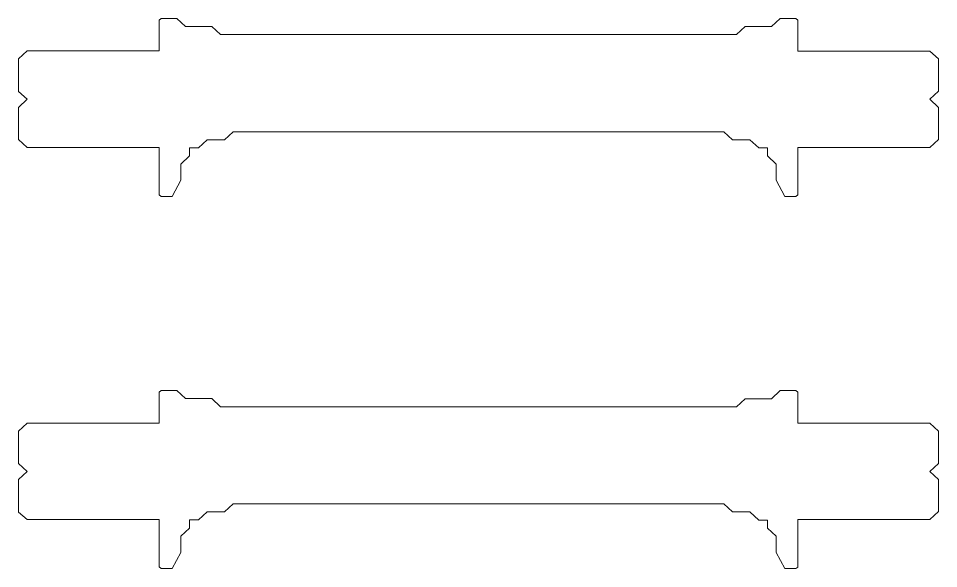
# Model space of a CAD drawing. Header units: millimetres. Extents: x -847 to 848, y -600 to 600.
# Drawn here: x 44.7 to 181.5, y -403.6 to -321.7 of the extents above; entities that cross this region are included whole.
import ezdxf

# ---------------------------------------------------------------- set-up
doc = ezdxf.new("R2010")
doc.units = ezdxf.units.MM
doc.header["$MEASUREMENT"] = 0

msp = doc.modelspace()

# ---------------------------------------------------------------- linework, layer by layer
at = {"color": 9, "lineweight": 5}
for points, knots in [([(65.6138, -347.9501), (65.6138, -347.9501), (65.6112, -340.9004), (65.6112, -340.9004), (65.6112, -340.9004), (59.059, -340.9004), (52.5052, -340.9004), (45.953, -340.9004), (45.953, -340.9004), (45.953, -340.9004), (44.6513, -339.6967), (44.6513, -339.6967), (44.6513, -339.6967), (44.6513, -339.6967), (44.6513, -334.9311), (44.6513, -334.9311), (44.6513, -334.9311), (44.6513, -334.9311), (45.953, -333.7274), (45.953, -333.7274), (45.953, -333.7274), (45.953, -333.7274), (44.6513, -332.5617), (44.6513, -332.5617), (44.6513, -332.5617), (44.6513, -329.3812), (44.6513, -330.8763), (44.6513, -327.708), (44.6513, -327.708), (44.6513, -327.708), (45.953, -326.5043), (45.953, -326.5043), (45.953, -326.5043), (45.953, -326.5043), (65.6138, -326.5138), (65.6138, -326.5138), (65.6138, -326.5138), (65.6138, -326.5138), (65.6138, -321.9257), (65.6138, -321.9257), (65.6138, -321.9257), (65.6138, -321.9257), (65.8731, -321.6844), (65.8731, -321.6844), (65.8731, -321.6844), (65.8731, -321.6844), (68.2156, -321.6844), (68.2156, -321.6844), (68.2156, -321.6844), (68.2156, -321.6844), (69.5173, -322.8896), (69.5173, -322.8896), (69.5173, -322.8896), (69.5173, -322.8896), (73.4224, -322.8896), (73.4224, -322.8896), (73.4224, -322.8896), (73.4224, -322.8896), (74.7225, -324.0933), (74.7225, -324.0933), (74.7225, -324.0933), (74.7225, -324.0933), (151.4597, -324.0933), (151.4597, -324.0933), (151.4597, -324.0933), (151.4597, -324.0933), (152.7619, -322.8896), (152.7619, -322.8896), (152.7619, -322.8896), (152.7619, -322.8896), (156.667, -322.8896), (156.667, -322.8896), (156.667, -322.8896), (156.667, -322.8896), (157.9671, -321.6844), (157.9671, -321.6844), (157.9671, -321.6844), (157.9671, -321.6844), (160.3107, -321.6844), (160.3107, -321.6844), (160.3107, -321.6844), (160.3107, -321.6844), (160.5705, -321.9257), (160.5705, -321.9257), (160.5705, -321.9257), (160.5705, -321.9257), (160.5705, -326.5554), (160.5705, -326.5554), (160.5705, -326.5554), (160.5705, -326.5554), (180.2287, -326.5554), (180.2287, -326.5554), (180.2287, -326.5554), (180.2287, -326.5554), (181.5304, -327.708), (181.5304, -327.708), (181.5304, -327.708), (181.5304, -327.708), (181.5304, -332.5227), (181.5304, -332.5227), (181.5304, -332.5227), (181.5304, -332.5227), (180.2287, -333.7279), (180.2287, -333.7279), (180.2287, -333.7279), (180.2287, -333.7279), (181.5304, -334.9316), (181.5304, -334.9316), (181.5304, -334.9316), (181.5304, -334.9316), (181.5304, -339.6967), (181.5304, -339.6967), (181.5304, -339.6967), (181.5304, -339.6967), (180.2287, -340.9004), (180.2287, -340.9004), (180.2287, -340.9004), (180.2287, -340.9004), (176.5302, -340.9004), (176.5302, -340.9004), (176.5302, -340.9004), (176.5302, -340.9004), (168.2452, -340.9015), (160.5705, -340.9004), (160.5705, -340.9004), (160.5705, -340.9004), (160.5705, -347.9501), (160.5705, -347.9501), (160.5705, -347.9501), (160.5705, -347.9501), (160.3107, -348.1899), (160.3107, -348.1899), (160.3107, -348.1899), (160.3107, -348.1899), (158.6749, -348.1899), (158.6749, -348.1899), (158.6749, -348.1899), (158.6749, -348.1899), (157.3732, -345.7805), (157.3732, -345.7805), (157.3732, -345.7805), (157.3732, -345.7805), (157.3732, -343.371), (157.3732, -343.371), (157.3732, -343.371), (157.3732, -343.371), (156.0715, -342.1657), (156.0715, -342.1657), (156.0715, -342.1657), (156.0715, -342.1657), (156.0715, -340.9621), (156.0715, -340.9621), (156.0715, -340.9621), (156.0715, -340.9621), (154.7698, -340.9621), (154.7698, -340.9621), (154.7698, -340.9621), (154.7698, -340.9621), (153.4681, -339.7563), (153.4681, -339.7563), (153.4681, -339.7563), (153.4681, -339.7563), (150.8663, -339.7563), (150.8663, -339.7563), (150.8663, -339.7563), (150.8663, -339.7563), (149.5646, -338.5526), (149.5646, -338.5526), (149.5646, -338.5526), (149.5646, -338.5526), (76.6197, -338.5526), (76.6197, -338.5526), (76.6197, -338.5526), (76.6197, -338.5526), (75.318, -339.7563), (75.318, -339.7563), (75.318, -339.7563), (75.318, -339.7563), (72.7162, -339.7563), (72.7162, -339.7563), (72.7162, -339.7563), (72.7162, -339.7563), (71.4309, -340.9473), (71.4309, -340.9473), (71.4309, -340.9473), (71.4309, -340.9473), (70.1129, -340.9621), (70.1129, -340.9621), (70.1129, -340.9621), (70.1129, -340.9621), (70.1129, -342.1657), (70.1129, -342.1657), (70.1129, -342.1657), (70.1129, -342.1657), (68.8112, -343.371), (68.8112, -343.371), (68.8112, -343.371), (68.8112, -343.371), (68.8112, -345.7805), (68.8112, -345.7805), (68.8112, -345.7805), (68.8112, -345.7805), (67.5095, -348.1899), (67.5095, -348.1899), (67.5095, -348.1899), (67.5095, -348.1899), (65.8731, -348.1899), (65.8731, -348.1899), (65.8731, -348.1899), (65.8731, -348.1899), (65.6138, -347.9501), (65.6138, -347.9501)], [0, 0, 0, 0, 0.01886792, 0.01886792, 0.01886792, 0.01886792, 0.03773585, 0.03773585, 0.03773585, 0.03773585, 0.05660377, 0.05660377, 0.05660377, 0.05660377, 0.0754717, 0.0754717, 0.0754717, 0.0754717, 0.09433962, 0.09433962, 0.09433962, 0.09433962, 0.11320755, 0.11320755, 0.11320755, 0.11320755, 0.13207547, 0.13207547, 0.13207547, 0.13207547, 0.1509434, 0.1509434, 0.1509434, 0.1509434, 0.16981132, 0.16981132, 0.16981132, 0.16981132, 0.18867925, 0.18867925, 0.18867925, 0.18867925, 0.20754717, 0.20754717, 0.20754717, 0.20754717, 0.22641509, 0.22641509, 0.22641509, 0.22641509, 0.24528302, 0.24528302, 0.24528302, 0.24528302, 0.26415094, 0.26415094, 0.26415094, 0.26415094, 0.28301887, 0.28301887, 0.28301887, 0.28301887, 0.30188679, 0.30188679, 0.30188679, 0.30188679, 0.32075472, 0.32075472, 0.32075472, 0.32075472, 0.33962264, 0.33962264, 0.33962264, 0.33962264, 0.35849057, 0.35849057, 0.35849057, 0.35849057, 0.37735849, 0.37735849, 0.37735849, 0.37735849, 0.39622642, 0.39622642, 0.39622642, 0.39622642, 0.41509434, 0.41509434, 0.41509434, 0.41509434, 0.43396226, 0.43396226, 0.43396226, 0.43396226, 0.45283019, 0.45283019, 0.45283019, 0.45283019, 0.47169811, 0.47169811, 0.47169811, 0.47169811, 0.49056604, 0.49056604, 0.49056604, 0.49056604, 0.50943396, 0.50943396, 0.50943396, 0.50943396, 0.52830189, 0.52830189, 0.52830189, 0.52830189, 0.54716981, 0.54716981, 0.54716981, 0.54716981, 0.56603774, 0.56603774, 0.56603774, 0.56603774, 0.58490566, 0.58490566, 0.58490566, 0.58490566, 0.60377358, 0.60377358, 0.60377358, 0.60377358, 0.62264151, 0.62264151, 0.62264151, 0.62264151, 0.64150943, 0.64150943, 0.64150943, 0.64150943, 0.66037736, 0.66037736, 0.66037736, 0.66037736, 0.67924528, 0.67924528, 0.67924528, 0.67924528, 0.69811321, 0.69811321, 0.69811321, 0.69811321, 0.71698113, 0.71698113, 0.71698113, 0.71698113, 0.73584906, 0.73584906, 0.73584906, 0.73584906, 0.75471698, 0.75471698, 0.75471698, 0.75471698, 0.77358491, 0.77358491, 0.77358491, 0.77358491, 0.79245283, 0.79245283, 0.79245283, 0.79245283, 0.81132075, 0.81132075, 0.81132075, 0.81132075, 0.83018868, 0.83018868, 0.83018868, 0.83018868, 0.8490566, 0.8490566, 0.8490566, 0.8490566, 0.86792453, 0.86792453, 0.86792453, 0.86792453, 0.88679245, 0.88679245, 0.88679245, 0.88679245, 0.90566038, 0.90566038, 0.90566038, 0.90566038, 0.9245283, 0.9245283, 0.9245283, 0.9245283, 0.94339623, 0.94339623, 0.94339623, 0.94339623, 0.96226415, 0.96226415, 0.96226415, 0.96226415, 0.98113208, 0.98113208, 0.98113208, 0.98113208, 1, 1, 1, 1]), ([(65.6112, -403.3612), (65.6112, -403.3612), (65.6112, -396.3204), (65.6112, -396.3204), (65.6112, -396.3204), (65.6112, -396.3204), (45.9509, -396.3204), (45.9509, -396.3204), (45.9509, -396.3204), (45.9509, -396.3204), (44.6508, -395.2163), (44.6508, -395.2163), (44.6508, -395.2163), (44.6508, -395.2163), (44.6508, -390.3537), (44.6508, -390.3537), (44.6508, -390.3537), (44.6508, -390.3537), (45.9509, -389.1479), (45.9509, -389.1479), (45.9509, -389.1479), (45.9509, -389.1479), (44.6508, -387.9843), (44.6508, -387.9843), (44.6508, -387.9843), (44.6508, -384.8033), (44.6508, -386.2984), (44.6508, -383.1306), (44.6508, -383.1306), (44.6508, -383.1306), (45.9509, -381.9754), (45.9509, -381.9754), (45.9509, -381.9754), (45.9509, -381.9754), (65.6112, -381.9754), (65.6112, -381.9754), (65.6112, -381.9754), (65.6112, -381.9754), (65.6112, -377.3368), (65.6112, -377.3368), (65.6112, -377.3368), (65.6112, -377.3368), (65.8726, -377.0954), (65.8726, -377.0954), (65.8726, -377.0954), (65.8726, -377.0954), (68.2146, -377.0954), (68.2146, -377.0954), (68.2146, -377.0954), (68.2146, -377.0954), (69.5163, -378.3007), (69.5163, -378.3007), (69.5163, -378.3007), (69.5163, -378.3007), (73.4198, -378.3007), (73.4198, -378.3007), (73.4198, -378.3007), (73.4198, -378.3007), (74.7215, -379.5049), (74.7215, -379.5049), (74.7215, -379.5049), (74.7215, -379.5049), (151.4597, -379.5159), (151.4597, -379.5159), (151.4597, -379.5159), (151.4597, -379.5159), (152.7614, -378.3117), (152.7614, -378.3117), (152.7614, -378.3117), (152.7614, -378.3117), (156.6649, -378.3117), (156.6649, -378.3117), (156.6649, -378.3117), (156.6649, -378.3117), (157.9666, -377.1065), (157.9666, -377.1065), (157.9666, -377.1065), (157.9666, -377.1065), (160.3107, -377.1065), (160.3107, -377.1065), (160.3107, -377.1065), (160.3107, -377.1065), (160.5705, -377.3478), (160.5705, -377.3478), (160.5705, -377.3478), (160.5705, -377.3478), (160.5705, -381.9754), (160.5705, -381.9754), (160.5705, -381.9754), (160.5705, -381.9754), (180.2287, -381.9754), (180.2287, -381.9754), (180.2287, -381.9754), (180.2287, -381.9754), (181.5304, -383.1306), (181.5304, -383.1306), (181.5304, -383.1306), (181.5304, -383.1306), (181.5304, -387.9443), (181.5304, -387.9443), (181.5304, -387.9443), (181.5304, -387.9443), (180.2287, -389.1479), (180.2287, -389.1479), (180.2287, -389.1479), (180.2287, -389.1479), (181.5304, -390.3537), (181.5304, -390.3537), (181.5304, -390.3537), (181.5304, -390.3537), (181.5304, -395.1167), (181.5304, -395.1167), (181.5304, -395.1167), (181.5304, -395.1167), (180.2287, -396.3204), (180.2287, -396.3204), (180.2287, -396.3204), (180.2287, -396.3204), (160.5705, -396.3204), (160.5705, -396.3204), (160.5705, -396.3204), (160.5705, -396.3204), (160.5705, -403.3722), (160.5705, -403.3722), (160.5705, -403.3722), (160.5705, -403.3722), (160.3107, -403.612), (160.3107, -403.612), (160.3107, -403.612), (160.3107, -403.612), (158.6733, -403.612), (158.6733, -403.612), (158.6733, -403.612), (158.6733, -403.612), (157.3732, -401.2026), (157.3732, -401.2026), (157.3732, -401.2026), (157.3732, -401.2026), (157.3732, -398.7936), (157.3732, -398.7936), (157.3732, -398.7936), (157.3732, -398.7936), (156.0715, -397.5879), (156.0715, -397.5879), (156.0715, -397.5879), (156.0715, -397.5879), (156.0715, -396.3842), (156.0715, -396.3842), (156.0715, -396.3842), (156.0715, -396.3842), (154.7698, -396.3842), (154.7698, -396.3842), (154.7698, -396.3842), (154.7698, -396.3842), (153.4676, -395.1784), (153.4676, -395.1784), (153.4676, -395.1784), (153.4676, -395.1784), (150.8663, -395.1784), (150.8663, -395.1784), (150.8663, -395.1784), (150.8663, -395.1784), (149.5647, -393.9747), (149.5647, -393.9747), (149.5647, -393.9747), (149.5647, -393.9747), (76.6187, -393.9637), (76.6187, -393.9637), (76.6187, -393.9637), (76.6187, -393.9637), (75.317, -395.1673), (75.317, -395.1673), (75.317, -395.1673), (75.317, -395.1673), (72.7136, -395.1673), (72.7136, -395.1673), (72.7136, -395.1673), (72.7136, -395.1673), (71.4283, -396.3584), (71.4283, -396.3584), (71.4283, -396.3584), (71.4283, -396.3584), (70.1097, -396.3731), (70.1097, -396.3731), (70.1097, -396.3731), (70.1097, -396.3731), (70.1097, -397.5768), (70.1097, -397.5768), (70.1097, -397.5768), (70.1097, -397.5768), (68.8101, -398.7826), (68.8101, -398.7826), (68.8101, -398.7826), (68.8101, -398.7826), (68.8101, -401.1915), (68.8101, -401.1915), (68.8101, -401.1915), (68.8101, -401.1915), (67.5084, -403.6009), (67.5084, -403.6009), (67.5084, -403.6009), (67.5084, -403.6009), (65.8726, -403.6009), (65.8726, -403.6009), (65.8726, -403.6009), (65.8726, -403.6009), (65.6112, -403.3612), (65.6112, -403.3612)], [0, 0, 0, 0, 0.01923077, 0.01923077, 0.01923077, 0.01923077, 0.03846154, 0.03846154, 0.03846154, 0.03846154, 0.05769231, 0.05769231, 0.05769231, 0.05769231, 0.07692308, 0.07692308, 0.07692308, 0.07692308, 0.09615385, 0.09615385, 0.09615385, 0.09615385, 0.11538462, 0.11538462, 0.11538462, 0.11538462, 0.13461538, 0.13461538, 0.13461538, 0.13461538, 0.15384615, 0.15384615, 0.15384615, 0.15384615, 0.17307692, 0.17307692, 0.17307692, 0.17307692, 0.19230769, 0.19230769, 0.19230769, 0.19230769, 0.21153846, 0.21153846, 0.21153846, 0.21153846, 0.23076923, 0.23076923, 0.23076923, 0.23076923, 0.25, 0.25, 0.25, 0.25, 0.26923077, 0.26923077, 0.26923077, 0.26923077, 0.28846154, 0.28846154, 0.28846154, 0.28846154, 0.30769231, 0.30769231, 0.30769231, 0.30769231, 0.32692308, 0.32692308, 0.32692308, 0.32692308, 0.34615385, 0.34615385, 0.34615385, 0.34615385, 0.36538462, 0.36538462, 0.36538462, 0.36538462, 0.38461538, 0.38461538, 0.38461538, 0.38461538, 0.40384615, 0.40384615, 0.40384615, 0.40384615, 0.42307692, 0.42307692, 0.42307692, 0.42307692, 0.44230769, 0.44230769, 0.44230769, 0.44230769, 0.46153846, 0.46153846, 0.46153846, 0.46153846, 0.48076923, 0.48076923, 0.48076923, 0.48076923, 0.5, 0.5, 0.5, 0.5, 0.51923077, 0.51923077, 0.51923077, 0.51923077, 0.53846154, 0.53846154, 0.53846154, 0.53846154, 0.55769231, 0.55769231, 0.55769231, 0.55769231, 0.57692308, 0.57692308, 0.57692308, 0.57692308, 0.59615385, 0.59615385, 0.59615385, 0.59615385, 0.61538462, 0.61538462, 0.61538462, 0.61538462, 0.63461538, 0.63461538, 0.63461538, 0.63461538, 0.65384615, 0.65384615, 0.65384615, 0.65384615, 0.67307692, 0.67307692, 0.67307692, 0.67307692, 0.69230769, 0.69230769, 0.69230769, 0.69230769, 0.71153846, 0.71153846, 0.71153846, 0.71153846, 0.73076923, 0.73076923, 0.73076923, 0.73076923, 0.75, 0.75, 0.75, 0.75, 0.76923077, 0.76923077, 0.76923077, 0.76923077, 0.78846154, 0.78846154, 0.78846154, 0.78846154, 0.80769231, 0.80769231, 0.80769231, 0.80769231, 0.82692308, 0.82692308, 0.82692308, 0.82692308, 0.84615385, 0.84615385, 0.84615385, 0.84615385, 0.86538462, 0.86538462, 0.86538462, 0.86538462, 0.88461538, 0.88461538, 0.88461538, 0.88461538, 0.90384615, 0.90384615, 0.90384615, 0.90384615, 0.92307692, 0.92307692, 0.92307692, 0.92307692, 0.94230769, 0.94230769, 0.94230769, 0.94230769, 0.96153846, 0.96153846, 0.96153846, 0.96153846, 0.98076923, 0.98076923, 0.98076923, 0.98076923, 1, 1, 1, 1])]:
    msp.add_open_spline(points, degree=3, knots=knots, dxfattribs=at)

doc.saveas('drawing.dxf')
